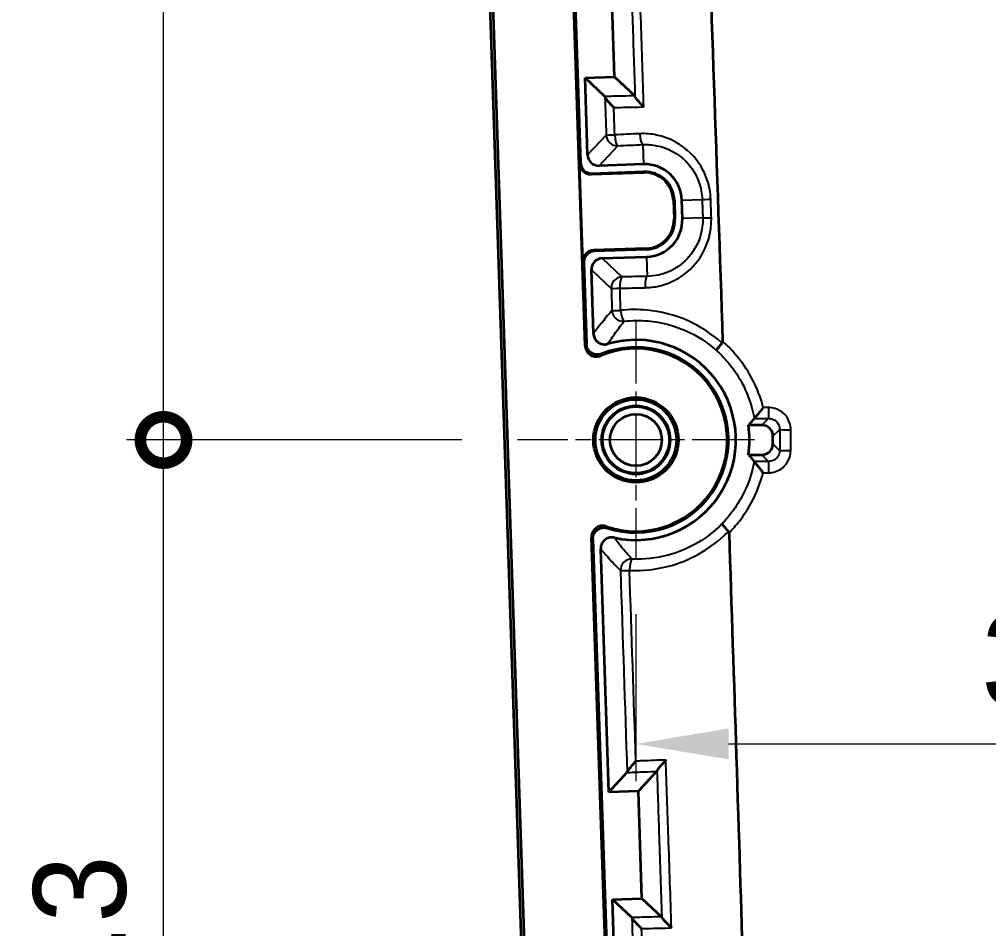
# Model space of a CAD drawing. Header units: millimetres. Extents: x 0 to 1594, y 0 to 281.
# Drawn here: x 1476.38 to 1502.54, y 185.04 to 209.57 of the extents above; entities that cross this region are included whole.
import ezdxf

# ---------------------------------------------------------------- set-up
doc = ezdxf.new("R2010")
doc.units = ezdxf.units.MM
doc.linetypes.add('CHAIN', pattern=[0.3543, 0.2362, -0.0295, 0.0591, -0.0295])
doc.layers.get('Defpoints').update_dxf_attribs({"lineweight": 25})
doc.layers.add('Center Mark (ISO)', color=7, linetype='Continuous', lineweight=18, true_color=0x80ffff)
for name, color, linetype, lineweight in [('Dimension (ISO)', 7, 'Continuous', 18), ('Visible (ISO)', 7, 'Continuous', 35), ('Visible Narrow (ISO)', 7, 'Continuous', 25)]:
    doc.layers.add(name, color=color, linetype=linetype, lineweight=lineweight)
doc.styles.add('Note Text (TK)', font='')
doc.styles.get('Note Text (TK)').set_extended_font_data('MS PGothic')
doc.dimstyles.new('Default - Method 1b (TK)', dxfattribs={"dimtxt": 2.5, "dimasz": 2.5, "dimexe": 1, "dimexo": 1.5, "dimgap": 1, "dimtad": 1, "dimtoh": 1, "dimrnd": 1e-08, "dimdsep": 46, "dimtxsty": 'Note Text (TK)', "dimcen": 0.09, "dimdle": 5, "dimclrd": 100, "dimclre": 100, "dimclrt": 7, "dimadec": 1, "dimazin": 1, "dimtfac": 1, "dimtmove": 0, "dimatfit": 3, "dimfxl": 0, "dimtolj": 1, "dimlwd": -1, "dimlwe": -1, "dimarcsym": 0})

# ---------------------------------------------------------------- blocks, each defined once
blk = doc.blocks.new('_DotSmall')
at = {"color": 0, "linetype": 'ByBlock', "const_width": 0.5}
blk.add_lwpolyline([(-0.0625, 0, 1), (0.0625, 0, 1)], format="xyb", close=True, dxfattribs=at)
blk = doc.blocks.new('*D177')
at = {"layer": 'Defpoints', "color": 0, "transparency": 16777216}
for p in [(1480.271, 227.724), (1492.271, 227.724), (1489.821, 198.224)]:
    blk.add_point(p, dxfattribs=at)
at = {"layer": 'Dimension (ISO)', "color": 100, "transparency": 16777216}
for p, q in [((1490.771, 227.724), (1479.271, 227.724)), ((1480.271, 198.224), (1480.271, 227.724)), ((1488.321, 198.224), (1479.271, 198.224))]:
    blk.add_line(p, q, dxfattribs=at)
at = {"layer": 'Dimension (ISO)', "color": 100, "transparency": 16777216, "xscale": 2.5, "yscale": 2.5, "zscale": 2.5}
for p, rotation in [((1480.271, 227.724), 90), ((1480.271, 198.224), 270)]:
    blk.add_blockref('_DotSmall', p, dxfattribs=dict(at, rotation=rotation))
at = {"layer": 'Dimension (ISO)', "color": 7, "transparency": 16777216, "insert": (1478.021, 210.072), "char_height": 2.5, "attachment_point": 4, "rotation": 90, "style": 'Note Text (TK)'}
blk.add_mtext('\\A1;29.5', dxfattribs=at)
blk = doc.blocks.new('*D178')
at = {"layer": 'Defpoints', "color": 0, "transparency": 16777216}
for p in [(1480.271, 198.224), (1489.821, 198.224), (1494.471, 168.924)]:
    blk.add_point(p, dxfattribs=at)
at = {"layer": 'Dimension (ISO)', "color": 100, "transparency": 16777216}
for p, q in [((1488.321, 198.224), (1479.271, 198.224)), ((1480.271, 171.424), (1480.271, 198.224)), ((1492.971, 168.924), (1479.271, 168.924))]:
    blk.add_line(p, q, dxfattribs=at)
blk.add_solid([(1479.854, 171.424), (1480.688, 171.424), (1480.271, 168.924)], dxfattribs=at)
at = {"layer": 'Dimension (ISO)', "color": 100, "transparency": 16777216, "xscale": 2.5, "yscale": 2.5, "zscale": 2.5, "rotation": 90}
blk.add_blockref('_DotSmall', (1480.271, 198.224), dxfattribs=at)
at = {"layer": 'Dimension (ISO)', "color": 7, "transparency": 16777216, "insert": (1478.021, 180.652), "char_height": 2.5, "attachment_point": 4, "rotation": 90, "style": 'Note Text (TK)'}
blk.add_mtext('\\A1;29.3', dxfattribs=at)
blk = doc.blocks.new('*D179')
at = {"layer": 'Defpoints', "color": 0, "transparency": 16777216}
for p in [(1493.021, 195.024), (1527.421, 195.024), (1527.421, 190.024)]:
    blk.add_point(p, dxfattribs=at)
at = {"layer": 'Dimension (ISO)', "color": 100, "transparency": 16777216}
for p, q in [((1493.021, 193.524), (1493.021, 189.024)), ((1527.421, 193.524), (1527.421, 189.024)), ((1495.521, 190.024), (1524.921, 190.024))]:
    blk.add_line(p, q, dxfattribs=at)
for points in [[(1495.521, 190.441), (1495.521, 189.608), (1493.021, 190.024)], [(1524.921, 190.441), (1524.921, 189.608), (1527.421, 190.024)]]:
    blk.add_solid(points, dxfattribs=at)
at = {"layer": 'Dimension (ISO)', "color": 7, "transparency": 16777216, "insert": (1502.347, 192.274), "char_height": 2.5, "attachment_point": 4, "style": 'Note Text (TK)'}
blk.add_mtext('\\A1;34.4', dxfattribs=at)

msp = doc.modelspace()

# ---------------------------------------------------------------- linework, layer by layer
at = {"layer": 'Center Mark (ISO)', "linetype": 'CHAIN', "ltscale": 7.111628}
for p, q in [((1493.0211, 201.4242), (1493.0211, 195.0242)), ((1496.2211, 198.2242), (1489.8211, 198.2242))]:
    msp.add_line(p, q, dxfattribs=at)
at = {"layer": 'Visible (ISO)'}
for p, q in [((1488.7486, 219.8993), (1490.1902, 176.6505)), ((1488.8273, 219.9019), (1490.2689, 176.6532)), ((1491.6528, 200.7643), (1491.0124, 219.9747)), ((1491.0473, 219.9759), (1491.523, 205.7053)), ((1492.4466, 208.0159), (1492.35, 210.9143)), ((1491.647, 207.9892), (1492.4466, 208.0159)), ((1491.7163, 205.9116), (1491.647, 207.9892)), ((1492.1815, 207.4892), (1491.647, 207.9892)), ((1492.4466, 208.0159), (1492.9916, 207.506)), ((1491.5877, 203.0308), (1491.4994, 205.68)), ((1493.2254, 205.6622), (1492.0257, 205.6222)), ((1491.8091, 205.3904), (1493.2329, 205.4378)), ((1491.8327, 205.4156), (1493.2321, 205.4623)), ((1494.0338, 204.6886), (1494.0505, 204.1888)), ((1494.0583, 204.6894), (1494.0749, 204.1896)), ((1494.2748, 204.1963), (1494.2582, 204.696)), ((1493.3012, 203.3879), (1491.8774, 203.3404)), ((1493.302, 203.3634), (1491.9026, 203.3168)), ((1491.613, 203.0072), (1491.686, 200.8156)), ((1492.109, 203.1236), (1493.3087, 203.1635)), ((1491.8769, 201.0924), (1491.8195, 202.8142)), ((1496.4215, 198.6242), (1496.0618, 198.6242)), ((1496.7211, 198.1238), (1496.7211, 198.3247)), ((1496.0618, 197.8242), (1496.4215, 197.8242)), ((1492.4541, 176.726), (1491.825, 195.5987)), ((1491.8615, 195.5498), (1492.489, 176.7272)), ((1492.2891, 188.7272), (1492.0704, 195.2862)), ((1492.2891, 188.7272), (1492.7804, 189.2524)), ((1493.0886, 188.7538), (1493.587, 189.2866)), ((1493.0886, 188.7538), (1492.2891, 188.7272)), ((1493.1852, 185.8554), (1493.0886, 188.7538)), ((1492.3857, 185.8288), (1493.1852, 185.8554)), ((1492.5256, 181.6311), (1492.3857, 185.8288)), ((1492.9075, 185.3406), (1492.3857, 185.8288)), ((1493.1852, 185.8554), (1493.7135, 185.3612))]:
    msp.add_line(p, q, dxfattribs=at)
for radius in [1.1467, 1.0943, 0.9236, 0.9, 0.7]:
    msp.add_circle((1493.0211, 198.2242), radius, dxfattribs=at)
for centre, radius, start, end in [((1493.2587, 204.6627), 1, 1.90915, 91.90915), ((1493.2587, 204.6627), 0.8, 1.90915, 91.90915), ((1493.2587, 204.6627), 0.7756, 1.90915, 91.90915), ((1493.2754, 204.163), 0.7756, 271.90915, 1.90915), ((1493.2754, 204.163), 0.8, 271.90915, 1.90915), ((1493.2754, 204.163), 1, 271.90915, 1.90915), ((1493.0211, 198.2242), 2.7, 257.46037, 106.35793), ((1493.0211, 198.2242), 2.4651, 251.08036, 112.73795), ((1493.0211, 198.2242), 2.5, 252.11333, 111.70497), ((1493.0211, 198.2242), 3.0669, 352.50574, 7.49426)]:
    msp.add_arc(centre, radius, start, end, dxfattribs=at)
for centre, major_axis, ratio, start_param, end_param in [((1492.0165, 205.9224), (-0.2055, -0.2197), 0.9972647, 5.4991567, 7.0672139), ((1491.7994, 205.6904), (-0.2052, -0.2193), 0.9987828, 5.4983961, 7.0679745), ((1491.823, 205.7157), (-0.2052, -0.2193), 0.9987828, 5.4983961, 7.0679745), ((1491.8877, 203.0404), (-0.2193, 0.2052), 0.9987828, 5.4983961, 7.0679745), ((1491.913, 203.0168), (-0.2193, 0.2052), 0.9987828, 5.4983961, 7.0679745), ((1492.1198, 202.8233), (-0.2197, 0.2055), 0.9972647, 5.4991567, 7.0672139), ((1496.4207, 198.3238), (0.2127, 0.2127), 0.9972647, 5.4991567, 7.0672139), ((1496.4207, 198.1247), (0.2127, -0.2127), 0.9972647, 5.4991567, 7.0672139)]:
    msp.add_ellipse(centre, major_axis=major_axis, ratio=ratio, start_param=start_param, end_param=end_param, dxfattribs=at)
for points, knots in [([(1494.6478, 221.6487), (1494.7175, 218.9316), (1494.7991, 217.0617), (1495.0462, 210.1416), (1495.2067, 205.5131), (1495.3624, 200.8849)], [0, 0, 0, 0, 0.8153957, 0.8153957, 2.4613894, 2.4613894, 2.4613894, 2.4613894]), ([(1492.1859, 207.4764), (1492.1878, 207.4673), (1492.1946, 207.4542), (1492.2185, 207.4174), (1492.2383, 207.3919), (1492.283, 207.339), (1492.3079, 207.3114), (1492.362, 207.254), (1492.3918, 207.2237), (1492.4233, 207.193), (1492.424, 207.1923), (1492.4247, 207.1916)], [-0.048506499, -0.048506499, -0.048506499, -0.048506499, -0.038716921, -0.038716921, -0.025542967, -0.025542967, -0.013069219, -0.013069219, 0, 0, 0.00030124, 0.00030124, 0.00030124, 0.00030124]), ([(1493.2348, 207.2077), (1493.2341, 207.2084), (1493.2334, 207.2091), (1493.2019, 207.2398), (1493.1721, 207.2701), (1493.118, 207.3275), (1493.0932, 207.3551), (1493.0485, 207.4081), (1493.0287, 207.4337), (1493.0048, 207.4706), (1492.998, 207.4838), (1492.996, 207.493)], [-0.000301559, -0.000301559, -0.000301559, -0.000301559, 0, 0, 0.01305556, 0.01305556, 0.025517489, 0.025517489, 0.038694358, 0.038694358, 0.048487375, 0.048487375, 0.048487375, 0.048487375]), ([(1491.8769, 201.0924), (1491.8782, 201.0533), (1491.8871, 201.0148), (1491.9193, 200.9435), (1491.9421, 200.9114), (1491.9987, 200.8578), (1492.0319, 200.8369), (1492.0988, 200.8111), (1492.1311, 200.8044), (1492.1965, 200.8017), (1492.2293, 200.8057), (1492.2607, 200.8149)], [0, 0, 0, 0, 0.011750056, 0.011750056, 0.023454504, 0.023454504, 0.035134529, 0.035134529, 0.044958311, 0.044958311, 0.054789453, 0.054789453, 0.054789453, 0.054789453]), ([(1491.6528, 200.7643), (1491.6541, 200.7252), (1491.663, 200.6867), (1491.6951, 200.6154), (1491.7179, 200.5833), (1491.7746, 200.5296), (1491.8079, 200.5086), (1491.8807, 200.4805), (1491.9194, 200.4737), (1491.9962, 200.4752), (1492.0335, 200.4831), (1492.0683, 200.4977)], [0, 0, 0, 0, 0.011739013, 0.011739013, 0.023453831, 0.023453831, 0.035153594, 0.035153594, 0.04685598, 0.04685598, 0.058188585, 0.058188585, 0.058188585, 0.058188585]), ([(1492.0966, 200.547), (1492.0602, 200.5325), (1492.0214, 200.5253), (1491.9432, 200.5261), (1491.9046, 200.5342), (1491.8327, 200.5646), (1491.8001, 200.5867), (1491.7452, 200.6421), (1491.7235, 200.6749), (1491.6949, 200.7442), (1491.6872, 200.7796), (1491.686, 200.8156)], [0, 0, 0, 0, 0.011738456, 0.011738456, 0.023453558, 0.023453558, 0.035154401, 0.035154401, 0.046858192, 0.046858192, 0.057642691, 0.057642691, 0.057642691, 0.057642691]), ([(1495.1961, 200.6387), (1495.1961, 200.6388), (1495.1961, 200.6388), (1495.1958, 200.6415), (1495.1982, 200.647), (1495.2083, 200.6638), (1495.216, 200.675), (1495.2398, 200.7071), (1495.2577, 200.7299), (1495.2999, 200.7812), (1495.3238, 200.8093), (1495.3491, 200.8382)], [-0.040806338, -0.040806338, -0.040806338, -0.040806338, -0.040616949, -0.040616949, -0.032010109, -0.032010109, -0.023412108, -0.023412108, -0.011690828, -0.011690828, 0, 0, 0, 0]), ([(1495.3491, 200.8382), (1495.3497, 200.8389), (1495.3503, 200.8397), (1495.3547, 200.8454), (1495.3574, 200.851), (1495.362, 200.8659), (1495.3627, 200.8756), (1495.3624, 200.8849)], [0.23437157, 0.23437157, 0.23437157, 0.23437157, 0.235527632, 0.235527632, 0.242972937, 0.242972937, 0.254072901, 0.254072901, 0.254072901, 0.254072901]), ([(1496.4565, 199.0987), (1496.456, 199.098), (1496.4554, 199.0973), (1496.4185, 199.0498), (1496.3816, 199.0032), (1496.3207, 198.928), (1496.2954, 198.8973), (1496.2574, 198.8519), (1496.2432, 198.8352), (1496.2241, 198.8132), (1496.2185, 198.807), (1496.2167, 198.8054)], [-0.000266212, -0.000266212, -0.000266212, -0.000266212, 0, 0, 0.017799173, 0.017799173, 0.031650425, 0.031650425, 0.042451408, 0.042451408, 0.051757578, 0.051757578, 0.051757578, 0.051757578]), ([(1496.4549, 197.3388), (1496.4543, 197.3395), (1496.4538, 197.3402), (1496.4338, 197.3659), (1496.4142, 197.391), (1496.3761, 197.4397), (1496.3575, 197.4633), (1496.3138, 197.5186), (1496.2894, 197.5492), (1496.253, 197.5952), (1496.2394, 197.6124), (1496.2216, 197.6355), (1496.2165, 197.6424), (1496.2153, 197.6447)], [-0.052213017, -0.052213017, -0.052213017, -0.052213017, -0.051947104, -0.051947104, -0.042493277, -0.042493277, -0.033209451, -0.033209451, -0.019734193, -0.019734193, -0.009184411, -0.009184411, 0, 0, 0, 0]), ([(1495.3486, 195.9647), (1495.3486, 195.9647), (1495.3486, 195.9646), (1495.3479, 195.9613), (1495.3507, 195.9547), (1495.3628, 195.9355), (1495.3721, 195.923), (1495.3998, 195.889), (1495.4197, 195.8663), (1495.466, 195.8161), (1495.4919, 195.7891), (1495.5193, 195.7617)], [-0.00019553, -0.00019553, -0.00019553, -0.00019553, 0, 0, 0.00927188, 0.00927188, 0.018534742, 0.018534742, 0.030253433, 0.030253433, 0.041949718, 0.041949718, 0.041949718, 0.041949718]), ([(1492.2218, 195.8923), (1492.1848, 195.905), (1492.1457, 195.9104), (1492.0676, 195.9057), (1492.0295, 195.8958), (1491.9592, 195.8619), (1491.9277, 195.8383), (1491.8755, 195.7803), (1491.8554, 195.7464), (1491.8296, 195.6741), (1491.8237, 195.6365), (1491.825, 195.5987)], [0, 0, 0, 0, 0.011739536, 0.011739536, 0.023455043, 0.023455043, 0.03515557, 0.03515557, 0.046858689, 0.046858689, 0.058188588, 0.058188588, 0.058188588, 0.058188588]), ([(1491.8615, 195.5498), (1491.8602, 195.5889), (1491.8666, 195.6279), (1491.8939, 195.7011), (1491.9145, 195.7347), (1491.9675, 195.792), (1491.9993, 195.8152), (1492.07, 195.8481), (1492.1083, 195.8575), (1492.1831, 195.8609), (1492.2191, 195.8561), (1492.2533, 195.8451)], [0, 0, 0, 0, 0.011737949, 0.011737949, 0.023452386, 0.023452386, 0.035152498, 0.035152498, 0.046855591, 0.046855591, 0.057642686, 0.057642686, 0.057642686, 0.057642686]), ([(1495.5342, 195.7204), (1495.5339, 195.7293), (1495.5325, 195.7385), (1495.5268, 195.7523), (1495.5237, 195.7573), (1495.5194, 195.7616), (1495.5194, 195.7617), (1495.5193, 195.7617)], [0, 0, 0, 0, 0.002673301, 0.002673301, 0.0044755605, 0.0044755605, 0.0045021321, 0.0045021321, 0.0045021321, 0.0045021321]), ([(1495.5342, 195.7204), (1495.6, 193.7163), (1495.665, 191.7123), (1495.8668, 185.4), (1495.978, 181.793), (1496.0612, 179.0511)], [3.0736701, 3.0736701, 3.0736701, 3.0736701, 3.7865172, 3.7865172, 5.3193823, 5.3193823, 5.3193823, 5.3193823]), ([(1492.4349, 195.5886), (1492.3967, 195.5972), (1492.3571, 195.5981), (1492.2801, 195.5848), (1492.2433, 195.5707), (1492.1773, 195.5292), (1492.1487, 195.5023), (1492.1071, 195.444), (1492.0925, 195.4144), (1492.0736, 195.3517), (1492.0693, 195.319), (1492.0704, 195.2862)], [0, 0, 0, 0, 0.011751014, 0.011751014, 0.023456662, 0.023456662, 0.035137988, 0.035137988, 0.044959283, 0.044959283, 0.054789466, 0.054789466, 0.054789466, 0.054789466]), ([(1492.7827, 189.2587), (1492.7841, 189.265), (1492.7897, 189.2756), (1492.8099, 189.3069), (1492.8266, 189.3295), (1492.8685, 189.3829), (1492.8952, 189.415), (1492.9537, 189.4832), (1492.9863, 189.5199), (1493.0204, 189.5572), (1493.0211, 189.558), (1493.0217, 189.5587)], [0, 0, 0, 0, 0.00921466, 0.00921466, 0.021267733, 0.021267733, 0.035276123, 0.035276123, 0.050140642, 0.050140642, 0.05043449, 0.05043449, 0.05043449, 0.05043449]), ([(1493.8286, 189.5916), (1493.828, 189.591), (1493.8274, 189.5903), (1493.7933, 189.553), (1493.7605, 189.5162), (1493.7018, 189.448), (1493.6752, 189.4159), (1493.6331, 189.3626), (1493.6165, 189.3402), (1493.5963, 189.3092), (1493.5906, 189.2988), (1493.5893, 189.2926)], [-0.000266854, -0.000266854, -0.000266854, -0.000266854, 0, 0, 0.015052131, 0.015052131, 0.029224381, 0.029224381, 0.041390409, 0.041390409, 0.050688719, 0.050688719, 0.050688719, 0.050688719]), ([(1492.9103, 185.3341), (1492.9121, 185.3277), (1492.9183, 185.3175), (1492.9402, 185.2877), (1492.9578, 185.2667), (1493.0036, 185.2153), (1493.0335, 185.1836), (1493.0993, 185.1165), (1493.1361, 185.0804), (1493.1742, 185.044), (1493.1749, 185.0433), (1493.1757, 185.0426)], [-0.051226552, -0.051226552, -0.051226552, -0.051226552, -0.042045478, -0.042045478, -0.030203588, -0.030203588, -0.015593006, -0.015593006, 0, 0, 0.00030223, 0.00030223, 0.00030223, 0.00030223]), ([(1493.7164, 185.3545), (1493.7182, 185.3481), (1493.7244, 185.3377), (1493.7462, 185.3078), (1493.7638, 185.2867), (1493.8096, 185.2351), (1493.8396, 185.2033), (1493.9056, 185.136), (1493.9424, 185.0997), (1493.9806, 185.0632), (1493.9813, 185.0625), (1493.9821, 185.0618)], [-0.05124896, -0.05124896, -0.05124896, -0.05124896, -0.042072251, -0.042072251, -0.030247283, -0.030247283, -0.015616874, -0.015616874, 0, 0, 0.000302997, 0.000302997, 0.000302997, 0.000302997])]:
    msp.add_open_spline(points, degree=3, knots=knots, dxfattribs=at)
for points, degree in [([(1492.1859, 207.4764), (1492.1844, 207.4836), (1492.1829, 207.4879), (1492.1815, 207.4892)], 3), ([(1492.996, 207.493), (1492.9945, 207.5003), (1492.993, 207.5047), (1492.9916, 207.506)], 3), ([(1496.2165, 198.8051), (1496.1391, 198.7124), (1496.0618, 198.6242)], 2), ([(1496.2167, 198.8054), (1496.2166, 198.8053), (1496.2166, 198.8052), (1496.2165, 198.8051)], 3), ([(1496.0618, 197.8242), (1496.1384, 197.7369), (1496.215, 197.6451)], 2), ([(1496.2153, 197.6447), (1496.2152, 197.6449), (1496.2151, 197.645), (1496.215, 197.6451)], 3), ([(1492.7804, 189.2524), (1492.7812, 189.2533), (1492.782, 189.2554), (1492.7827, 189.2587)], 3), ([(1493.587, 189.2866), (1493.5878, 189.2874), (1493.5886, 189.2894), (1493.5893, 189.2926)], 3), ([(1492.9103, 185.3341), (1492.9094, 185.3376), (1492.9084, 185.3398), (1492.9075, 185.3406)], 3), ([(1493.7164, 185.3545), (1493.7154, 185.3581), (1493.7144, 185.3604), (1493.7135, 185.3612)], 3)]:
    msp.add_open_spline(points, degree=degree, dxfattribs=at)
at = {"layer": 'Visible Narrow (ISO)'}
for p, q in [((1492.996, 207.493), (1492.9957, 207.5021)), ((1492.2197, 206.4498), (1491.7163, 205.9116)), ((1492.0257, 205.6222), (1492.5291, 206.1603)), ((1493.2078, 206.1915), (1493.2254, 205.6622)), ((1491.523, 205.7053), (1491.4994, 205.68)), ((1491.8091, 205.3904), (1491.8327, 205.4156)), ((1493.2321, 205.4623), (1493.2329, 205.4378)), ((1494.0338, 204.6886), (1494.0583, 204.6894)), ((1494.2582, 204.696), (1494.8092, 204.7144)), ((1494.0749, 204.1896), (1494.0505, 204.1888)), ((1494.8255, 204.2147), (1494.2748, 204.1963)), ((1491.9026, 203.3168), (1491.8774, 203.3404)), ((1493.3012, 203.3879), (1493.302, 203.3634)), ((1491.5877, 203.0308), (1491.613, 203.0072)), ((1492.6452, 202.6219), (1492.109, 203.1236)), ((1493.3087, 203.1635), (1493.3263, 202.6365)), ((1491.8195, 202.8142), (1492.3558, 202.3125)), ((1496.6027, 198.8054), (1496.4215, 198.6242)), ((1496.7211, 198.3247), (1496.9018, 198.5053)), ((1496.9011, 197.9438), (1496.7211, 198.1238)), ((1496.4215, 197.8242), (1496.6007, 197.6451)), ((1493.5893, 189.2926), (1493.5894, 189.2891)), ((1493.7163, 185.3587), (1493.7164, 185.3545))]:
    msp.add_line(p, q, dxfattribs=at)
for centre, major_axis, ratio, start_param, end_param in [((1492.5191, 206.4598), (-0.2998, -0.0099), 0.0076253, 0.0523614, 1.3362522), ((1492.5191, 206.4598), (0.2191, -0.2049), 0.9972647, 3.9283603, 5.4964176), ((1492.5191, 206.4598), (0.0137, -0.2997), 0.2324783, 4.7168007, 6.229349), ((1493.1978, 206.4909), (0.0138, -0.2997), 0.2327473, 4.7186116, 6.2293455), ((1495.1087, 204.7244), (-0.2998, -0.0097), 0.0161821, 0.0523667, 1.3405301), ((1495.1249, 204.2246), (-0.2998, -0.0097), 0.0165684, 0.0523671, 1.3420278), ((1492.6552, 202.3225), (-0.2049, -0.2191), 0.9972647, 3.9283603, 5.4964176), ((1492.6552, 202.3225), (-0.0064, 0.2999), 0.2206681, 0.0536845, 1.5823435), ((1493.3362, 202.3371), (-0.0064, 0.2999), 0.2207292, 0.0536852, 1.5845743), ((1492.6552, 202.3225), (-0.2998, -0.0098), 0.0092657, 0.0523621, 1.348192), ((1492.6748, 201.7257), (-0.2998, -0.0098), 0.0095048, 0.0523622, 1.3501096), ((1492.6748, 201.7257), (0.2257, -0.1977), 0.9970747, 3.8958207, 5.5289573), ((1492.6748, 201.7257), (0.033, -0.2982), 0.2189671, 4.7046825, 6.2295219), ((1496.6027, 199.105), (0.0001, -0.3), 0.0036732, 4.7333445, 6.2308251), ((1497.2013, 198.5053), (-0.3, 0.0003), 0.0213353, 0.0523718, 1.5672244), ((1497.2007, 197.9438), (-0.3, 0.0003), 0.0218078, 0.0523723, 1.5671057), ((1496.6007, 197.3455), (0.0001, 0.3), 0.0040613, 0.0523603, 1.5932407), ((1492.9046, 194.7116), (-0.2121, -0.2121), 0.9970709, 3.8952119, 5.5295661), ((1492.9046, 194.7116), (0.013, 0.2997), 0.1917776, 0.0533511, 1.5975902), ((1492.9046, 194.7116), (-0.2998, -0.0098), 0.0123757, 0.0523639, 1.3763835)]:
    msp.add_ellipse(centre, major_axis=major_axis, ratio=ratio, start_param=start_param, end_param=end_param, dxfattribs=at)
for points, knots in [([(1493.2348, 207.2077), (1493.2093, 207.9658), (1493.1839, 208.7238), (1493.1585, 209.4818), (1493.1329, 210.2446), (1493.1073, 211.0074), (1493.0818, 211.7703)], [0.67799143, 0.67799143, 0.67799143, 0.67799143, 0.90550156, 0.90550156, 0.90550156, 1.13444394, 1.13444394, 1.13444394, 1.13444394]), ([(1492.8654, 211.4652), (1492.8872, 210.8024), (1492.909, 210.1395), (1492.9308, 209.4766), (1492.9525, 208.8185), (1492.9741, 208.1603), (1492.9957, 207.5021)], [-1.10447376, -1.10447376, -1.10447376, -1.10447376, -0.90550156, -0.90550156, -0.90550156, -0.7079368, -0.7079368, -0.7079368, -0.7079368]), ([(1492.9916, 207.506), (1492.8851, 207.5038), (1492.7785, 207.5016), (1492.672, 207.4994), (1492.5997, 207.4979), (1492.5274, 207.4964), (1492.3827, 207.4934), (1492.3104, 207.4919), (1492.2381, 207.4904), (1492.2193, 207.49), (1492.2004, 207.4896), (1492.1815, 207.4892)], [0.230089377, 0.230089377, 0.230089377, 0.230089377, 0.262977298, 0.262977298, 0.262977298, 0.285294301, 0.285294301, 0.307611304, 0.307611304, 0.307611304, 0.313435889, 0.313435889, 0.313435889, 0.313435889]), ([(1492.4247, 207.1916), (1492.4871, 207.1928), (1492.5494, 207.1941), (1492.6118, 207.1953), (1492.8195, 207.1995), (1493.0271, 207.2036), (1493.2348, 207.2077)], [-0.282224482, -0.282224482, -0.282224482, -0.282224482, -0.262977298, -0.262977298, -0.262977298, -0.198875718, -0.198875718, -0.198875718, -0.198875718]), ([(1493.1281, 206.4858), (1493.015, 206.4807), (1492.9019, 206.4756), (1492.6757, 206.4654), (1492.5626, 206.4603), (1492.4495, 206.4552)], [-0.069853146, -0.069853146, -0.069853146, -0.069853146, -0.034926573, -0.034926573, 0, 0, 0, 0]), ([(1495.0404, 204.7174), (1495.0345, 204.893), (1495.0032, 205.0678), (1494.8591, 205.5008), (1494.7083, 205.7454), (1494.2588, 206.2005), (1493.9299, 206.3775), (1493.4322, 206.4806), (1493.2797, 206.4927), (1493.1281, 206.4858)], [0, 0, 0, 0, 0.05269337, 0.05269337, 0.13700276, 0.13700276, 0.24660496, 0.24660496, 0.29341851, 0.29341851, 0.29341851, 0.29341851]), ([(1492.5291, 206.1603), (1492.6422, 206.1655), (1492.7553, 206.1707), (1492.9816, 206.1811), (1493.0947, 206.1863), (1493.2078, 206.1915)], [0, 0, 0, 0, 0.034926573, 0.034926573, 0.069853146, 0.069853146, 0.069853146, 0.069853146]), ([(1493.2078, 206.1915), (1493.3345, 206.1976), (1493.4621, 206.1879), (1493.8787, 206.103), (1494.1544, 205.9556), (1494.5312, 205.5754), (1494.6576, 205.3707), (1494.7783, 205.008), (1494.8045, 204.8615), (1494.8092, 204.7144)], [-0.29341851, -0.29341851, -0.29341851, -0.29341851, -0.24660496, -0.24660496, -0.13700276, -0.13700276, -0.05269337, -0.05269337, 0, 0, 0, 0]), ([(1494.8092, 204.7144), (1494.812, 204.6311), (1494.8147, 204.5478), (1494.8201, 204.3812), (1494.8228, 204.298), (1494.8255, 204.2147)], [0, 0, 0, 0, 0.025003362, 0.025003362, 0.050006724, 0.050006724, 0.050006724, 0.050006724]), ([(1495.0571, 204.2176), (1495.0543, 204.3009), (1495.0515, 204.3842), (1495.0459, 204.5508), (1495.0432, 204.6341), (1495.0404, 204.7174)], [-0.050006724, -0.050006724, -0.050006724, -0.050006724, -0.025003362, -0.025003362, 0, 0, 0, 0]), ([(1493.2701, 202.3315), (1493.3936, 202.3341), (1493.5167, 202.3491), (1493.8297, 202.4201), (1494.0153, 202.4953), (1494.4044, 202.733), (1494.5963, 202.9151), (1494.9567, 203.4455), (1495.0699, 203.8324), (1495.0571, 204.2176)], [0, 0, 0, 0, 0.0379718, 0.0379718, 0.09872668, 0.09872668, 0.17770803, 0.17770803, 0.29332671, 0.29332671, 0.29332671, 0.29332671]), ([(1494.8255, 204.2147), (1494.8359, 203.8919), (1494.7403, 203.5676), (1494.4374, 203.1235), (1494.2762, 202.9712), (1493.9499, 202.7727), (1493.7944, 202.71), (1493.5324, 202.6509), (1493.4295, 202.6385), (1493.3263, 202.6365)], [-0.29332671, -0.29332671, -0.29332671, -0.29332671, -0.17770803, -0.17770803, -0.09872668, -0.09872668, -0.0379718, -0.0379718, 0, 0, 0, 0]), ([(1493.3263, 202.6365), (1493.2128, 202.6341), (1493.0993, 202.6316), (1492.8722, 202.6268), (1492.7587, 202.6243), (1492.6452, 202.6219)], [0, 0, 0, 0, 0.034920911, 0.034920911, 0.069841821, 0.069841821, 0.069841821, 0.069841821]), ([(1492.3558, 202.3125), (1492.3591, 202.213), (1492.3623, 202.1136), (1492.3688, 201.9146), (1492.3721, 201.8152), (1492.3754, 201.7157)], [-0.059709326, -0.059709326, -0.059709326, -0.059709326, -0.029854663, -0.029854663, 0, 0, 0, 0]), ([(1492.5891, 202.3176), (1492.7026, 202.3199), (1492.8161, 202.3222), (1493.0431, 202.3269), (1493.1566, 202.3292), (1493.2701, 202.3315)], [-0.069841821, -0.069841821, -0.069841821, -0.069841821, -0.034920911, -0.034920911, 0, 0, 0, 0]), ([(1492.6093, 201.7208), (1492.6059, 201.8202), (1492.6025, 201.9197), (1492.5958, 202.1186), (1492.5925, 202.2181), (1492.5891, 202.3176)], [0, 0, 0, 0, 0.029854663, 0.029854663, 0.059709326, 0.059709326, 0.059709326, 0.059709326]), ([(1492.3754, 201.7157), (1492.3363, 201.6711), (1492.2972, 201.6257), (1492.2105, 201.5227), (1492.1628, 201.4648), (1492.1152, 201.4053), (1492.0728, 201.3524), (1492.0306, 201.2983), (1491.9512, 201.1938), (1491.914, 201.1438), (1491.8769, 201.0924)], [-1.02357797, -1.02357797, -1.02357797, -1.02357797, -0.79070524, -0.79070524, -0.50599988, -0.50599988, -0.50599988, -0.25299994, -0.25299994, -0.03011007, -0.03011007, -0.03011007, -0.03011007]), ([(1495.3491, 200.8382), (1495.071, 201.0882), (1494.7541, 201.2925), (1494.0664, 201.5958), (1493.6944, 201.692), (1493.0818, 201.7486), (1492.8442, 201.7466), (1492.6093, 201.7208)], [-0.30221897, -0.30221897, -0.30221897, -0.30221897, -0.18897996, -0.18897996, -0.0726846, -0.0726846, 0, 0, 0, 0]), ([(1492.7043, 201.4276), (1492.9192, 201.4516), (1493.1366, 201.454), (1493.6972, 201.4033), (1494.0376, 201.316), (1494.6608, 201.0424), (1494.9454, 200.8608), (1495.1961, 200.6387)], [0, 0, 0, 0, 0.0726846, 0.0726846, 0.18897996, 0.18897996, 0.29991273, 0.29991273, 0.29991273, 0.29991273]), ([(1492.2607, 200.8149), (1492.293, 200.8649), (1492.3255, 200.9137), (1492.3954, 201.0158), (1492.4329, 201.0689), (1492.4705, 201.1209), (1492.5129, 201.1794), (1492.5556, 201.2366), (1492.6336, 201.3383), (1492.6689, 201.3833), (1492.7043, 201.4276)], [0.03011007, 0.03011007, 0.03011007, 0.03011007, 0.25299994, 0.25299994, 0.50599988, 0.50599988, 0.50599988, 0.79070524, 0.79070524, 1.02357797, 1.02357797, 1.02357797, 1.02357797]), ([(1491.686, 200.8156), (1491.6849, 200.8139), (1491.6838, 200.8122), (1491.6782, 200.8036), (1491.6737, 200.7967), (1491.6693, 200.7898), (1491.6648, 200.783), (1491.6604, 200.7761), (1491.6549, 200.7676), (1491.6539, 200.7659), (1491.6528, 200.7643)], [-0.13058385, -0.13058385, -0.13058385, -0.13058385, -0.12054245, -0.12054245, -0.08010572, -0.08010572, -0.08010572, -0.04005286, -0.04005286, -0.03039724, -0.03039724, -0.03039724, -0.03039724]), ([(1496.4565, 199.0987), (1496.4506, 199.1218), (1496.4445, 199.1448), (1496.3579, 199.4577), (1496.2406, 199.7374), (1496.09, 199.9977), (1495.9762, 200.1945), (1495.8434, 200.3803), (1495.5911, 200.6699), (1495.4802, 200.7814), (1495.3624, 200.8849)], [-0.23377219, -0.23377219, -0.23377219, -0.23377219, -0.22661978, -0.22661978, -0.13638156, -0.13638156, -0.13638156, -0.06819078, -0.06819078, -0.02114258, -0.02114258, -0.02114258, -0.02114258]), ([(1492.0683, 200.4977), (1492.0692, 200.4993), (1492.0701, 200.5009), (1492.0748, 200.5091), (1492.0785, 200.5157), (1492.0823, 200.5223), (1492.0861, 200.5289), (1492.0899, 200.5355), (1492.0947, 200.5437), (1492.0956, 200.5454), (1492.0966, 200.547)], [0.03039724, 0.03039724, 0.03039724, 0.03039724, 0.04005286, 0.04005286, 0.08010572, 0.08010572, 0.08010572, 0.12054245, 0.12054245, 0.13058385, 0.13058385, 0.13058385, 0.13058385]), ([(1495.1961, 200.6387), (1495.2927, 200.5516), (1495.384, 200.4587), (1495.6062, 200.2038), (1495.7277, 200.0337), (1495.8319, 199.8536), (1495.9698, 199.6152), (1496.0772, 199.3593), (1496.177, 198.9987), (1496.1989, 198.9023), (1496.2165, 198.8051)], [0.02558045, 0.02558045, 0.02558045, 0.02558045, 0.06819078, 0.06819078, 0.13638156, 0.13638156, 0.13638156, 0.22661978, 0.22661978, 0.25898552, 0.25898552, 0.25898552, 0.25898552]), ([(1497.2003, 198.4989), (1497.2003, 198.5327), (1497.1975, 198.5666), (1497.1711, 198.7227), (1497.111, 198.8385), (1496.9545, 198.9933), (1496.87, 199.0439), (1496.7213, 199.0897), (1496.6615, 199.0987), (1496.6016, 199.0987)], [0, 0, 0, 0, 0.01015627, 0.01015627, 0.047490523, 0.047490523, 0.07620918, 0.07620918, 0.09415834, 0.09415834, 0.09415834, 0.09415834]), ([(1496.6027, 198.8054), (1496.6327, 198.8055), (1496.6627, 198.8011), (1496.7372, 198.7783), (1496.7794, 198.753), (1496.8576, 198.6756), (1496.8875, 198.6175), (1496.9005, 198.5393), (1496.9018, 198.5223), (1496.9018, 198.5053)], [-0.09415834, -0.09415834, -0.09415834, -0.09415834, -0.07620918, -0.07620918, -0.047490523, -0.047490523, -0.01015627, -0.01015627, 0, 0, 0, 0]), ([(1496.9018, 198.5053), (1496.9017, 198.4117), (1496.9015, 198.3181), (1496.9013, 198.131), (1496.9012, 198.0374), (1496.9011, 197.9438)], [0, 0, 0, 0, 0.028079633, 0.028079633, 0.056159265, 0.056159265, 0.056159265, 0.056159265]), ([(1497.1996, 197.9373), (1497.1997, 198.0309), (1497.1998, 198.1245), (1497.2, 198.3117), (1497.2002, 198.4053), (1497.2003, 198.4989)], [-0.056159265, -0.056159265, -0.056159265, -0.056159265, -0.028079633, -0.028079633, 0, 0, 0, 0]), ([(1496.5995, 197.3387), (1496.6336, 197.3387), (1496.6677, 197.3416), (1496.8238, 197.3684), (1496.9393, 197.4286), (1497.0939, 197.585), (1497.1445, 197.6694), (1497.1904, 197.8178), (1497.1995, 197.8775), (1497.1996, 197.9373)], [0, 0, 0, 0, 0.010226186, 0.010226186, 0.047515252, 0.047515252, 0.076199149, 0.076199149, 0.094126584, 0.094126584, 0.094126584, 0.094126584]), ([(1496.9011, 197.9438), (1496.9011, 197.9139), (1496.8966, 197.884), (1496.8737, 197.8098), (1496.8484, 197.7676), (1496.771, 197.6895), (1496.7132, 197.6596), (1496.6349, 197.6464), (1496.6178, 197.645), (1496.6007, 197.6451)], [-0.094126584, -0.094126584, -0.094126584, -0.094126584, -0.076199149, -0.076199149, -0.047515252, -0.047515252, -0.010226186, -0.010226186, 0, 0, 0, 0]), ([(1496.2153, 197.6447), (1496.1544, 197.3115), (1496.0409, 196.988), (1495.8804, 196.6898), (1495.7931, 196.5276), (1495.6919, 196.3728), (1495.5065, 196.136), (1495.4298, 196.0482), (1495.3486, 195.9647)], [0.38644936, 0.38644936, 0.38644936, 0.38644936, 0.4974624, 0.4974624, 0.4974624, 0.55785329, 0.55785329, 0.59602053, 0.59602053, 0.59602053, 0.59602053]), ([(1495.5342, 195.7204), (1495.6333, 195.82), (1495.7264, 195.9255), (1495.9371, 196.1948), (1496.0476, 196.3639), (1496.143, 196.5412), (1496.2786, 196.7931), (1496.3836, 197.0616), (1496.4549, 197.3388)], [-0.60000571, -0.60000571, -0.60000571, -0.60000571, -0.55785329, -0.55785329, -0.4974624, -0.4974624, -0.4974624, -0.41161948, -0.41161948, -0.41161948, -0.41161948]), ([(1495.3486, 195.9647), (1495.3181, 195.9339), (1495.287, 195.9037), (1494.8694, 195.5142), (1494.3957, 195.2525), (1493.5718, 195.0324), (1493.2421, 194.9965), (1492.9145, 195.0111)], [0.02157888, 0.02157888, 0.02157888, 0.02157888, 0.0359665, 0.0359665, 0.21128426, 0.21128426, 0.32085787, 0.32085787, 0.32085787, 0.32085787]), ([(1492.2533, 195.8451), (1492.2522, 195.8467), (1492.2511, 195.8483), (1492.2459, 195.8561), (1492.2416, 195.8625), (1492.2374, 195.8688), (1492.2333, 195.8751), (1492.2291, 195.8814), (1492.2239, 195.8892), (1492.2229, 195.8908), (1492.2218, 195.8923)], [0.03005506, 0.03005506, 0.03005506, 0.03005506, 0.04026649, 0.04026649, 0.08053297, 0.08053297, 0.08053297, 0.12041579, 0.12041579, 0.13024167, 0.13024167, 0.13024167, 0.13024167]), ([(1492.8468, 194.7061), (1493.205, 194.6901), (1493.5653, 194.7292), (1494.4654, 194.9694), (1494.9825, 195.2552), (1495.4428, 195.6852), (1495.4815, 195.723), (1495.5193, 195.7617)], [-0.32085787, -0.32085787, -0.32085787, -0.32085787, -0.21128426, -0.21128426, -0.0359665, -0.0359665, -0.01950207, -0.01950207, -0.01950207, -0.01950207]), ([(1491.825, 195.5987), (1491.8262, 195.5971), (1491.8274, 195.5955), (1491.8334, 195.5873), (1491.8383, 195.5808), (1491.8431, 195.5743), (1491.848, 195.5678), (1491.8529, 195.5612), (1491.8591, 195.5531), (1491.8603, 195.5514), (1491.8615, 195.5498)], [-0.13024167, -0.13024167, -0.13024167, -0.13024167, -0.12041579, -0.12041579, -0.08053297, -0.08053297, -0.08053297, -0.04026649, -0.04026649, -0.03005506, -0.03005506, -0.03005506, -0.03005506]), ([(1492.9145, 195.0111), (1492.877, 195.052), (1492.8396, 195.0937), (1492.7558, 195.1892), (1492.7094, 195.2434), (1492.6633, 195.299), (1492.6224, 195.3481), (1492.5818, 195.3984), (1492.5057, 195.4951), (1492.4702, 195.5413), (1492.4349, 195.5886)], [0.12431841, 0.12431841, 0.12431841, 0.12431841, 0.35228954, 0.35228954, 0.63706312, 0.63706312, 0.63706312, 0.88877009, 0.88877009, 1.1100926, 1.1100926, 1.1100926, 1.1100926]), ([(1492.0704, 195.2862), (1492.1106, 195.2378), (1492.1507, 195.1907), (1492.2364, 195.0923), (1492.2819, 195.0414), (1492.3275, 194.9916), (1492.3789, 194.9354), (1492.4304, 194.8807), (1492.5229, 194.7846), (1492.5641, 194.7427), (1492.6052, 194.7017)], [-1.1100926, -1.1100926, -1.1100926, -1.1100926, -0.88877009, -0.88877009, -0.63706312, -0.63706312, -0.63706312, -0.35228954, -0.35228954, -0.12431841, -0.12431841, -0.12431841, -0.12431841]), ([(1493.8286, 189.5916), (1493.6162, 189.583), (1493.4038, 189.5743), (1493.1915, 189.5656), (1493.1349, 189.5633), (1493.0783, 189.561), (1493.0217, 189.5587)], [-0.109586182, -0.109586182, -0.109586182, -0.109586182, -0.044902686, -0.044902686, -0.044902686, -0.027666534, -0.027666534, -0.027666534, -0.027666534]), ([(1493.9821, 185.0618), (1493.9544, 185.8772), (1493.9268, 186.6926), (1493.8991, 187.508), (1493.8756, 188.2025), (1493.8521, 188.8971), (1493.8286, 189.5916)], [1.45744204, 1.45744204, 1.45744204, 1.45744204, 1.70220321, 1.70220321, 1.70220321, 1.9106926, 1.9106926, 1.9106926, 1.9106926]), ([(1492.7804, 189.2524), (1492.7903, 189.2528), (1492.8002, 189.2532), (1492.8101, 189.2537), (1492.8838, 189.2568), (1492.9575, 189.2599), (1493.1048, 189.2662), (1493.1785, 189.2693), (1493.2522, 189.2724), (1493.3638, 189.2771), (1493.4754, 189.2819), (1493.587, 189.2866)], [-0.003014447, -0.003014447, -0.003014447, -0.003014447, 0, 0, 0, 0.022451343, 0.022451343, 0.044902686, 0.044902686, 0.044902686, 0.078909889, 0.078909889, 0.078909889, 0.078909889]), ([(1493.5894, 189.2891), (1493.6086, 188.6945), (1493.6278, 188.1), (1493.647, 187.5054), (1493.6701, 186.7898), (1493.6932, 186.0742), (1493.7163, 185.3587)], [-1.88069875, -1.88069875, -1.88069875, -1.88069875, -1.70220321, -1.70220321, -1.70220321, -1.48737393, -1.48737393, -1.48737393, -1.48737393]), ([(1493.7135, 185.3612), (1493.5978, 185.3583), (1493.4821, 185.3553), (1493.3664, 185.3523), (1493.2877, 185.3503), (1493.2089, 185.3483), (1493.056, 185.3444), (1492.9818, 185.3425), (1492.9075, 185.3406)], [0.228143103, 0.228143103, 0.228143103, 0.228143103, 0.263237891, 0.263237891, 0.263237891, 0.287123277, 0.287123277, 0.309641534, 0.309641534, 0.309641534, 0.309641534]), ([(1492.9103, 185.3341), (1492.9252, 184.8778), (1492.94, 184.4216), (1492.9548, 183.9654), (1492.9743, 183.3618), (1492.9939, 182.7582), (1493.0135, 182.1547)], [-1.23612462, -1.23612462, -1.23612462, -1.23612462, -1.0991641, -1.0991641, -1.0991641, -0.91796992, -0.91796992, -0.91796992, -0.91796992]), ([(1493.1757, 185.0426), (1493.2281, 185.0438), (1493.2804, 185.0451), (1493.3328, 185.0463), (1493.5492, 185.0515), (1493.7656, 185.0567), (1493.9821, 185.0618)], [-0.279119031, -0.279119031, -0.279119031, -0.279119031, -0.263237891, -0.263237891, -0.263237891, -0.197628552, -0.197628552, -0.197628552, -0.197628552]), ([(1493.264, 182.4558), (1493.2468, 182.9602), (1493.2296, 183.4646), (1493.2123, 183.9689), (1493.2001, 184.3268), (1493.1879, 184.6847), (1493.1757, 185.0426)], [0.94776297, 0.94776297, 0.94776297, 0.94776297, 1.0991641, 1.0991641, 1.0991641, 1.20658902, 1.20658902, 1.20658902, 1.20658902])]:
    msp.add_open_spline(points, degree=3, knots=knots, dxfattribs=at)
for points in [[(1492.1859, 207.4764), (1492.1972, 207.1342), (1492.2084, 206.792), (1492.2197, 206.4498)], [(1492.4495, 206.4552), (1492.4412, 206.7007), (1492.433, 206.9461), (1492.4247, 207.1916)], [(1496.6016, 199.0987), (1496.5533, 199.0987), (1496.5049, 199.0987), (1496.4565, 199.0987)], [(1496.2167, 198.8054), (1496.3454, 198.8054), (1496.474, 198.8054), (1496.6027, 198.8054)], [(1496.6007, 197.6451), (1496.4721, 197.6451), (1496.3436, 197.6451), (1496.215, 197.6451)], [(1496.4549, 197.3388), (1496.5031, 197.3387), (1496.5513, 197.3387), (1496.5995, 197.3387)], [(1492.6052, 194.7017), (1492.6645, 192.8873), (1492.7237, 191.073), (1492.7827, 189.2587)], [(1493.0217, 189.5587), (1492.9633, 191.2745), (1492.905, 192.9903), (1492.8468, 194.7061)]]:
    msp.add_open_spline(points, degree=3, dxfattribs=at)

# ---------------------------------------------------------------- dimensions: what is measured, and where the dimension line sits
at = {"layer": 'Dimension (ISO)', "color": 100, "true_color": 0x00ff3f}
for base, p1, p2, angle, override, picture, middle in [((1480.2711, 227.7242), (1489.8211, 198.2242), (1492.2711, 227.7242), 270, {"dimgap": 1, "dimtoh": 0, "dimdec": 2, "dimblk1": 'DotSmall', "dimblk2": 'DotSmall', "dimsah": 1, "dimdle": 0, "dimtol": 0, "dimlim": 0, "dimtp": 0, "dimtm": 0, "dimtdec": 2, "dimtofl": 0, "dimatfit": 1}, '*D177', (1480.2711, 212.9842)), ((1480.2711, 198.2242), (1494.4711, 168.9242), (1489.8211, 198.2242), 270, {"dimgap": 1, "dimtoh": 0, "dimdec": 2, "dimblk2": 'DotSmall', "dimsah": 1, "dimdle": 0, "dimtol": 0, "dimlim": 0, "dimtp": 0, "dimtm": 0, "dimtdec": 2, "dimtofl": 0, "dimatfit": 1}, '*D178', (1480.2711, 183.5642)), ((1527.4211, 190.0242), (1493.0211, 195.0242), (1527.4211, 195.0242), 180, {"dimgap": 1, "dimtoh": 0, "dimdec": 2, "dimtol": 0, "dimlim": 0, "dimtp": 0, "dimtm": 0, "dimtdec": 2, "dimtofl": 0, "dimatfit": 1}, '*D179', (1505.2947, 190.0242))]:
    dim = msp.add_linear_dim(base=base, p1=p1, p2=p2, angle=angle, dimstyle='Default - Method 1b (TK)', override=override, dxfattribs=at)
    dim.commit()
    dim.dimension.update_dxf_attribs({"geometry": picture, "text_midpoint": middle, "dimtype": 160})

doc.saveas('drawing.dxf')
